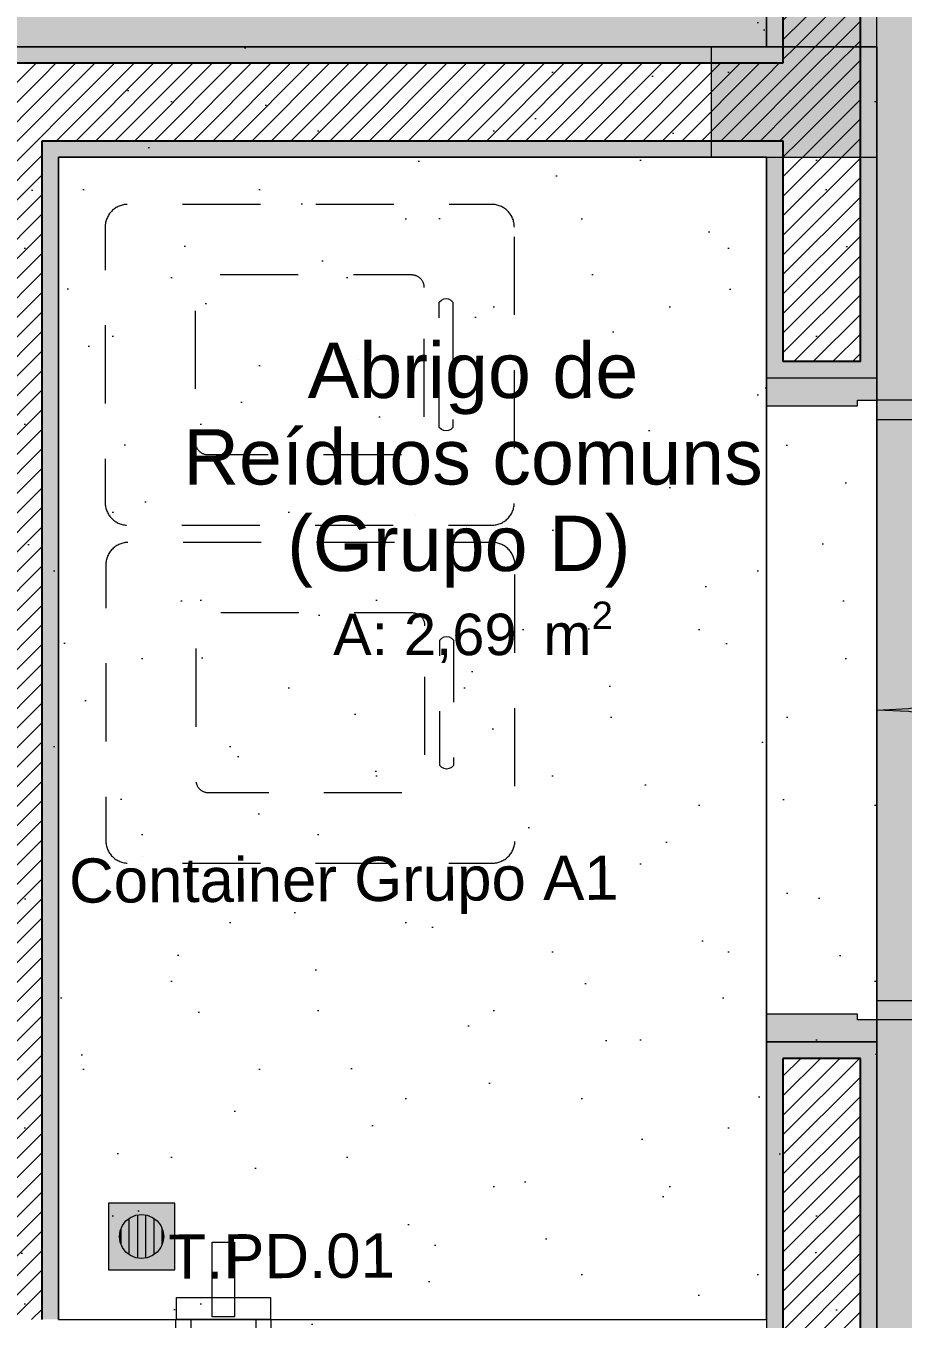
# Model space of a CAD drawing. Header units: metres. Extents: x -77 to 21.6, y -70.6 to -27.7.
# Drawn here: x -45.553 to -43.967, y -34.9 to -32.562 of the extents above; entities that cross this region are included whole.
import ezdxf

# ---------------------------------------------------------------- set-up
doc = ezdxf.new("R2010")
doc.units = ezdxf.units.M
doc.header["$MEASUREMENT"] = 0
doc.linetypes.add('Dashed', pattern=[0.07, 0.045, -0.025])
doc.linetypes.add('Hidden Line', pattern=[0.195611, 0.141111, -0.0545])
for name, color, linetype in [('Concreto moldado in loco_Pilares.IFC Model', 7, 'Continuous'), ('LOUCAS-METAIS.ARQ', 7, 'Continuous'), ('NOTAS BANCADAS', 7, 'Continuous'), ('NOTAS-LAYOUT.EXEC', 7, 'Continuous'), ('PAREDE CONSTRUIR', 7, 'Continuous'), ('Portas Archicad', 7, 'Continuous'), ('ZONA', 7, 'Continuous')]:
    doc.layers.add(name, color=color, linetype=linetype)
for name, color, linetype, lineweight in [('Concreto moldado in loco_Pilares.IFC Model_Caneta_No__241', 7, 'Continuous', 13), ('Concreto moldado in loco_Pilares.IFC Model_Caneta_No__4', 7, 'Continuous', 20), ('LAJES.EST_Caneta_No__241', 7, 'Continuous', 13), ('LAJES.EST_Caneta_No__96', 252, 'Continuous', 0), ('MOBILIÁRIO_Caneta_No__96', 252, 'Continuous', 0), ('NOTAS BANCADAS_Caneta_No__99', 7, 'Continuous', 20), ('NOTAS-LAYOUT.EXEC_Caneta_No__99', 7, 'Continuous', 20), ('PAREDE CONSTRUIR_Caneta_No__241', 7, 'Continuous', 13), ('PAREDE CONSTRUIR_Caneta_No__3', 7, 'Continuous', 25), ('Portas Archicad_Caneta_No__241', 7, 'Continuous', 13), ('RALO_Caneta_No__96', 252, 'Continuous', 0), ('Selos de Zona Archicad_Caneta_No__11', 7, 'Continuous', 5), ('ZONA_Caneta_No__241', 7, 'Continuous', 13)]:
    doc.layers.add(name, color=color, linetype=linetype, lineweight=lineweight)
for name, color, linetype, lineweight, true_color in [('LAJES.EST_Caneta_No__18', 7, 'Continuous', 0, 0xdfdfdf), ('LOUCAS-METAIS.ARQ_Caneta_No__13', 7, 'Continuous', 0, 0xaaaaaa), ('Portas Archicad_Caneta_No__9', 7, 'Continuous', 5, 0x020202), ('Portas Archicad_Caneta_No__97', 7, 'Continuous', 5, 0x6b6b6b), ('RALO_Caneta_No__19', 7, 'Continuous', 0, 0xe9e9e9), ('ZONA_Caneta_No__56', 7, 'Continuous', 0, 0xffe495)]:
    doc.layers.add(name, color=color, linetype=linetype, lineweight=lineweight, true_color=true_color)
doc.styles.add('GENERATED_STYLE_1', font='arial.ttf')
pattern_1 = [(45, (0, 0.6), (-0.1909188, 0.1909188), [0, -0.18, 0, -0.27]), (110, (0.6, 0.6), (0.253717, 0.09234544), [0, -0.132, 0, -0.228])]
pattern_2 = [(45, (0, 0), (-0.01767767, 0.01767767), [])]

# ---------------------------------------------------------------- blocks, each defined once
blk = doc.blocks.new('Abrigo de Reíduos comuns (Grupo D)_9_22_6', base_point=(-44.7446, -33.4063))
at = {"layer": 'ZONA_Caneta_No__241', "color": 7, "linetype": 'Continuous', "lineweight": 13, "flags": 128}
blk.add_lwpolyline([(-44.214, -32.7997), (-45.494, -32.7997), (-45.494, -34.9009), (-44.214, -34.9009)], close=True, dxfattribs=at)
at = {"layer": 'Selos de Zona Archicad_Caneta_No__11', "color": 7, "lineweight": 5, "insert": (-44.7446, -33.1348), "char_height": 0.1, "width": 1.1, "attachment_point": 2, "line_spacing_factor": 0.938496, "style": 'GENERATED_STYLE_1'}
blk.add_mtext('\\A1;{\\pqc;\\pt0,0.55;\\fArial|b0|i0|c0|p0;\\W1.000000;Abrigo de Reíduos comuns (Grupo D)\\fArial|b0|i0|c0|p0;\\W1.000000;\\A1{\\H.66x;\\S^  ;}\\fArial|b0|i0|c0|p0;\\W1.000000;\\fArial|b0|i0|c0|p0;\\W1.000000;\\A1{\\H.66x;\\S^  ;}}', dxfattribs=at)
at = {"layer": 'Selos de Zona Archicad_Caneta_No__11', "color": 7, "lineweight": 5, "insert": (-44.7446, -33.6029), "char_height": 0.075, "attachment_point": 2, "style": 'GENERATED_STYLE_1'}
blk.add_mtext('\\A1;{\\pqc;\\pt0,0.55;\\fArial|b0|i0|c0|p0;\\W1.000000;A: 2,69\\fArial|b0|i0|c0|p0;\\W1.000000;\\A1{\\H.66x;\\S^  ;}\\fArial|b0|i0|c0|p0;\\W1.000000; m\\fArial|b0|i0|c0|p0;\\W1.000000;\\A1{\\H.66x;\\S2^  ;}}', dxfattribs=at)
blk = doc.blocks.new('Double Door 26_2')
at = {"layer": 'Portas Archicad', "linetype": 'Continuous', "lineweight": 0, "true_color": 0xffffff}
for points in [[(-0.56, 0.56), (-0.56, 0.46), (-0.525, 0.46), (-0.525, 0.56)], [(0.56, 0.56), (0.525, 0.56), (0.525, 0.46), (0.56, 0.46)], [(-0.56, 0.46), (-0.56, 0.1), (-0.5425, 0.1), (-0.5425, 0.46)], [(-0.5425, 0.46), (-0.5425, 0.1), (-0.525, 0.1), (-0.525, 0.46)], [(0.5425, 0.46), (0.525, 0.46), (0.525, 0.1), (0.5425, 0.1)], [(0.56, 0.46), (0.5425, 0.46), (0.5425, 0.1), (0.56, 0.1)], [(-0.525, 0), (-0.525, 0.1), (-0.56, 0.1), (-0.56, 0)], [(0.525, 0), (0.56, 0), (0.56, 0.1), (0.525, 0.1)], [(-0.55, -0.2), (-0.55, -0.035), (-0.56, -0.035), (-0.56, 0), (-0.6, 0), (-0.6, -0.2)], [(0.6, -0.2), (0.6, 0), (0.56, 0), (0.56, -0.035), (0.55, -0.035), (0.55, -0.2)]]:
    blk.add_hatch(color=7, dxfattribs=at).paths.add_polyline_path(points)
at = {"layer": 'Portas Archicad_Caneta_No__241', "color": 7, "linetype": 'Continuous', "lineweight": 13}
for p, q in [((-0.56, 0.56), (-0.56, 0.46)), ((-0.525, 0.56), (-0.56, 0.56)), ((-0.525, 0.46), (-0.525, 0.56)), ((0.525, 0.46), (0.525, 0.56)), ((0.525, 0.56), (0.56, 0.56)), ((0.56, 0.56), (0.56, 0.46)), ((-0.56, 0.46), (-0.525, 0.46)), ((-0.5425, 0.46), (-0.5425, 0.1)), ((0.56, 0.46), (0.525, 0.46)), ((0.5425, 0.46), (0.5425, 0.1)), ((-0.525, 0.1), (-0.56, 0.1)), ((-0.56, 0.1), (-0.56, 0)), ((-0.525, 0), (-0.525, 0.1)), ((0.525, 0), (0.525, 0.1)), ((0.525, 0.1), (0.56, 0.1)), ((0.56, 0.1), (0.56, 0)), ((-0.56, 0), (-0.6, 0)), ((-0.6, 0), (-0.6, -0.2)), ((-0.6, 0), (-0.6, -0.03)), ((-0.6, 0), (-0.6, -0.03)), ((-0.6, 0), (-0.6, -0.03)), ((-0.6, 0), (-0.6, -0.03)), ((-0.56, -0.035), (-0.56, 0)), ((-0.56, 0), (-0.525, 0)), ((0.56, 0), (0.525, 0)), ((0.6, 0), (0.56, 0)), ((0.56, 0), (0.56, -0.035)), ((0.6, -0.2), (0.6, 0)), ((0.6, 0), (0.6, -0.03)), ((0.6, 0), (0.6, -0.03)), ((0.6, 0), (0.6, -0.03)), ((0.6, 0), (0.6, -0.03)), ((-0.6, -0.03), (-0.6, -0.17)), ((-0.6, -0.03), (-0.6, -0.17)), ((-0.6, -0.03), (-0.6, -0.17)), ((-0.6, -0.03), (-0.6, -0.17)), ((-0.55, -0.035), (-0.56, -0.035)), ((-0.55, -0.2), (-0.55, -0.035)), ((0.56, -0.035), (0.55, -0.035)), ((0.55, -0.035), (0.55, -0.2)), ((0.6, -0.03), (0.6, -0.17)), ((0.6, -0.03), (0.6, -0.17)), ((0.6, -0.03), (0.6, -0.17)), ((0.6, -0.03), (0.6, -0.17)), ((-0.6, -0.17), (-0.6, -0.2)), ((-0.6, -0.17), (-0.6, -0.2)), ((0.6, -0.17), (0.6, -0.2)), ((0.6, -0.17), (0.6, -0.2)), ((-0.6, -0.2), (-0.55, -0.2)), ((0.55, -0.2), (0.6, -0.2))]:
    blk.add_line(p, q, dxfattribs=at)
at = {"layer": 'Portas Archicad_Caneta_No__241', "color": 7, "linetype": 'Continuous', "lineweight": 13, "flags": 128}
for points in [[(-0.56, 0.46), (-0.56, 0.1), (-0.5425, 0.1), (-0.5425, 0.46)], [(-0.5425, 0.46), (-0.5425, 0.1), (-0.525, 0.1), (-0.525, 0.46)], [(0.5425, 0.46), (0.5425, 0.1), (0.525, 0.1), (0.525, 0.46)], [(0.56, 0.46), (0.56, 0.1), (0.5425, 0.1), (0.5425, 0.46)]]:
    blk.add_lwpolyline(points, close=True, dxfattribs=at)
at = {"layer": 'Portas Archicad_Caneta_No__9', "color": 18, "linetype": 'Continuous', "lineweight": 5, "true_color": 0x020202}
for p, q in [((-0.6, 0), (0.6, 0)), ((-0.6, -0.2), (0.6, -0.2))]:
    blk.add_line(p, q, dxfattribs=at)
at = {"layer": 'Portas Archicad_Caneta_No__97', "color": 251, "linetype": 'Dashed', "lineweight": 5, "true_color": 0x6b6b6b}
for centre, start, end in [((-0.56, 0), 0, 90), ((0.56, 0), 90, 180)]:
    blk.add_arc(centre, 0.56, start, end, dxfattribs=at)
blk = doc.blocks.new('Trash Can 02 26[15]_6', base_point=(-45.0387, -33.7859))
at = {"layer": 'MOBILIÁRIO_Caneta_No__96', "color": 252, "linetype": 'Hidden Line', "lineweight": 0, "flags": 128}
for points in [[(-44.6687, -33.5369, 0.414214), (-44.7097, -33.4959), (-45.3677, -33.4959, 0.414214), (-45.4087, -33.5369), (-45.4087, -34.0349, 0.414214), (-45.3677, -34.0759), (-44.7097, -34.0759, 0.414214), (-44.6687, -34.0349)], [(-44.8315, -33.6465, 0.414214), (-44.8545, -33.6235), (-45.223, -33.6235, 0.414214), (-45.2459, -33.6465), (-45.2459, -33.9254, 0.414214), (-45.223, -33.9483), (-44.8545, -33.9483, 0.414214), (-44.8315, -33.9254)]]:
    blk.add_lwpolyline(points, format="xyb", close=True, dxfattribs=at)
blk.add_lwpolyline([(-44.8047, -33.6727), (-44.8008, -33.6691), (-44.7966, -33.6669), (-44.7922, -33.6662), (-44.7879, -33.6669), (-44.7837, -33.6691), (-44.7797, -33.6727), (-44.7797, -33.8991), (-44.7837, -33.9027), (-44.7879, -33.9049), (-44.7922, -33.9057), (-44.7966, -33.9049), (-44.8008, -33.9027), (-44.8047, -33.8991)], close=True, dxfattribs=at)
blk = doc.blocks.new('Trash Can 02 26[16]_6', base_point=(-45.0398, -33.1748))
at = {"layer": 'MOBILIÁRIO_Caneta_No__96', "color": 252, "linetype": 'Hidden Line', "lineweight": 0, "flags": 128}
for points in [[(-44.6698, -32.9258, 0.414214), (-44.7108, -32.8848), (-45.3688, -32.8848, 0.414214), (-45.4098, -32.9258), (-45.4098, -33.4238, 0.414214), (-45.3688, -33.4648), (-44.7108, -33.4648, 0.414214), (-44.6698, -33.4238)], [(-44.8326, -33.0353, 0.414214), (-44.8555, -33.0124), (-45.224, -33.0124, 0.414214), (-45.247, -33.0353), (-45.247, -33.3142, 0.414214), (-45.224, -33.3372), (-44.8555, -33.3372, 0.414214), (-44.8326, -33.3142)]]:
    blk.add_lwpolyline(points, format="xyb", close=True, dxfattribs=at)
blk.add_lwpolyline([(-44.8058, -33.0616), (-44.8018, -33.058), (-44.7976, -33.0558), (-44.7933, -33.055), (-44.7889, -33.0558), (-44.7847, -33.058), (-44.7808, -33.0616), (-44.7808, -33.288), (-44.7847, -33.2916), (-44.7889, -33.2938), (-44.7933, -33.2945), (-44.7976, -33.2938), (-44.8018, -33.2916), (-44.8058, -33.288)], close=True, dxfattribs=at)
blk = doc.blocks.new('Rectangular Floor Drain 26')
at = {"layer": 'RALO_Caneta_No__19', "linetype": 'Continuous', "lineweight": 0, "true_color": 0xe9e9e9}
h = blk.add_hatch(color=254, dxfattribs=at)
h.paths.add_polyline_path([(-0.06, 0.06), (-0.06, -0.06), (0.06, -0.06), (0.06, 0.06)])
h.paths.add_polyline_path([(0.04, 0), (0.0386, -0.0104), (0.0346, -0.02), (0.0283, -0.0283), (0.02, -0.0346), (0.0104, -0.0386), (0, -0.04), (-0.0104, -0.0386), (-0.02, -0.0346), (-0.0283, -0.0283), (-0.0346, -0.02), (-0.0386, -0.0104), (-0.04, 0), (-0.0386, 0.0104), (-0.0346, 0.02), (-0.0283, 0.0283), (-0.02, 0.0346), (-0.0104, 0.0386), (0, 0.04), (0.0104, 0.0386), (0.02, 0.0346), (0.0283, 0.0283), (0.0346, 0.02), (0.0386, 0.0104)], flags=0)
for points in [[(-0.0283, 0.0283), (-0.0327, 0.0225), (0.0327, 0.0225), (0.0283, 0.0283), (0.02, 0.0346), (0.0131, 0.0375), (-0.0131, 0.0375), (-0.02, 0.0346)], [(-0.0131, 0.0375), (0.0131, 0.0375), (0.0104, 0.0386), (0, 0.04), (-0.0104, 0.0386)], [(-0.039, 0.0075), (-0.04, 0), (-0.039, -0.0075), (0.039, -0.0075), (0.04, 0), (0.039, 0.0075)], [(-0.0386, 0.0104), (-0.039, 0.0075), (0.039, 0.0075), (0.0386, 0.0104), (0.0346, 0.02), (0.0327, 0.0225), (-0.0327, 0.0225), (-0.0346, 0.02)], [(-0.039, -0.0075), (-0.0386, -0.0104), (-0.0346, -0.02), (-0.0327, -0.0225), (0.0327, -0.0225), (0.0346, -0.02), (0.0386, -0.0104), (0.039, -0.0075)], [(-0.0327, -0.0225), (-0.0283, -0.0283), (-0.02, -0.0346), (-0.0131, -0.0375), (0.0131, -0.0375), (0.02, -0.0346), (0.0283, -0.0283), (0.0327, -0.0225)], [(0.0131, -0.0375), (-0.0131, -0.0375), (-0.0104, -0.0386), (0, -0.04), (0.0104, -0.0386)]]:
    blk.add_hatch(color=254, dxfattribs=at).paths.add_polyline_path(points)
at = {"layer": 'RALO_Caneta_No__96', "color": 252, "linetype": 'Continuous', "lineweight": 0}
for p, q in [((-0.06, 0.06), (-0.06, -0.06)), ((0.06, 0.06), (-0.06, 0.06)), ((0.06, -0.06), (0.06, 0.06)), ((-0.0346, 0.02), (-0.0283, 0.0283)), ((-0.0283, 0.0283), (-0.02, 0.0346)), ((-0.02, 0.0346), (-0.0104, 0.0386)), ((0.0131, 0.0375), (-0.0131, 0.0375)), ((-0.0104, 0.0386), (0, 0.04)), ((0, 0.04), (0.0104, 0.0386)), ((0.0104, 0.0386), (0.02, 0.0346)), ((0.02, 0.0346), (0.0283, 0.0283)), ((0.0283, 0.0283), (0.0346, 0.02)), ((-0.04, 0), (-0.0386, 0.0104)), ((-0.0386, -0.0104), (-0.04, 0)), ((0.039, 0.0075), (-0.039, 0.0075)), ((-0.0386, 0.0104), (-0.0346, 0.02)), ((-0.0327, 0.0225), (0.0327, 0.0225)), ((0.0346, 0.02), (0.0386, 0.0104)), ((0.0386, 0.0104), (0.04, 0)), ((0.04, 0), (0.0386, -0.0104)), ((-0.039, -0.0075), (0.039, -0.0075)), ((-0.0346, -0.02), (-0.0386, -0.0104)), ((-0.0283, -0.0283), (-0.0346, -0.02)), ((0.0327, -0.0225), (-0.0327, -0.0225)), ((0.0346, -0.02), (0.0283, -0.0283)), ((0.0386, -0.0104), (0.0346, -0.02)), ((-0.02, -0.0346), (-0.0283, -0.0283)), ((-0.0104, -0.0386), (-0.02, -0.0346)), ((-0.0131, -0.0375), (0.0131, -0.0375)), ((0, -0.04), (-0.0104, -0.0386)), ((0.0104, -0.0386), (0, -0.04)), ((0.02, -0.0346), (0.0104, -0.0386)), ((0.0283, -0.0283), (0.02, -0.0346)), ((-0.06, -0.06), (0.06, -0.06))]:
    blk.add_line(p, q, dxfattribs=at)
blk = doc.blocks.new('Wall Mounted Tap 26_3')
at = {"layer": 'LOUCAS-METAIS.ARQ_Caneta_No__13', "color": 253, "linetype": 'Continuous', "lineweight": 0, "true_color": 0xaaaaaa, "flags": 128}
for points in [[(-0.086, 0), (-0.059, 0), (-0.059, 0.02), (-0.086, 0.02)], [(-0.085, -0.04), (0.085, -0.04), (0.085, 0), (-0.085, 0)], [(0.059, 0), (0.086, 0), (0.086, 0.02), (0.059, 0.02)], [(-0.02, -0.14), (0.02, -0.14), (0.02, -0.005), (-0.02, -0.005)]]:
    blk.add_lwpolyline(points, close=True, dxfattribs=at)
blk = doc.blocks.new('Label_82_6', base_point=(-45.1785, -34.7224))
at = {"layer": 'NOTAS BANCADAS_Caneta_No__99', "color": 7, "lineweight": 20, "insert": (-44.9782, -34.7456), "char_height": 0.08, "attachment_point": 2, "rotation": 0.323, "style": 'GENERATED_STYLE_1'}
blk.add_mtext('\\A1;{\\pqc;\\pt0,99;\\fArial|b0|i0|c0|p0;\\W1.000000;T.PD.01\\fArial|b0|i0|c0|p0;\\W1.000000;\\A1{\\H.66x;\\S^  ;}\\fArial|b0|i0|c0|p0;\\W1.000000;\\fArial|b0|i0|c0|p0;\\W1.000000;\\A1{\\H.66x;\\S^  ;}\\fArial|b0|i0|c0|p0;\\W1.000000;\\fArial|b0|i0|c0|p0;\\W1.000000;\\fArial|b0|i0|c0|p0;\\W1.000000;\\fArial|b0|i0|c0|p0;\\W1.000000;\\fArial|b0|i0|c0|p0;\\W1.000000;\\fArial|b0|i0|c0|p0;\\W1.000000;\\fArial|b0|i0|c0|p0;\\W1.000000;\\A1{\\H.66x;\\S^  ;}\\fArial|b0|i0|c0|p0;\\W1.000000;\\fArial|b0|i0|c0|p0;\\W1.000000;\\A1{\\H.66x;\\S^  ;}\\fArial|b0|i0|c0|p0;\\W1.000000;\\fArial|b0|i0|c0|p0;\\W1.000000;\\fArial|b0|i0|c0|p0;\\W1.000000;\\fArial|b0|i0|c0|p0;\\W1.000000;\\fArial|b0|i0|c0|p0;\\W1.000000;\\fArial|b0|i0|c0|p0;\\W1.000000;\\fArial|b0|i0|c0|p0;\\W1.000000;\\A1{\\H.66x;\\S^  ;}\\fArial|b0|i0|c0|p0;\\W1.000000;\\fArial|b0|i0|c0|p0;\\W1.000000;\\A1{\\H.66x;\\S^  ;}\\fArial|b0|i0|c0|p0;\\W1.000000;\\fArial|b0|i0|c0|p0;\\W1.000000;\\fArial|b0|i0|c0|p0;\\W1.000000;\\fArial|b0|i0|c0|p0;\\W1.000000;\\fArial|b0|i0|c0|p0;\\W1.000000;\\fArial|b0|i0|c0|p0;\\W1.000000;\\fArial|b0|i0|c0|p0;\\W1.000000;\\A1{\\H.66x;\\S^  ;}\\fArial|b0|i0|c0|p0;\\W1.000000;\\fArial|b0|i0|c0|p0;\\W1.000000;\\A1{\\H.66x;\\S^  ;}\\fArial|b0|i0|c0|p0;\\W1.000000;\\fArial|b0|i0|c0|p0;\\W1.000000;\\fArial|b0|i0|c0|p0;\\W1.000000;\\fArial|b0|i0|c0|p0;\\W1.000000;\\fArial|b0|i0|c0|p0;\\W1.000000;\\fArial|b0|i0|c0|p0;\\W1.000000;\\fArial|b0|i0|c0|p0;\\W1.000000;\\A1{\\H.66x;\\S^  ;}\\fArial|b0|i0|c0|p0;\\W1.000000;\\fArial|b0|i0|c0|p0;\\W1.000000;\\A1{\\H.66x;\\S^  ;}\\fArial|b0|i0|c0|p0;\\W1.000000;\\fArial|b0|i0|c0|p0;\\W1.000000;\\fArial|b0|i0|c0|p0;\\W1.000000;\\fArial|b0|i0|c0|p0;\\W1.000000;\\fArial|b0|i0|c0|p0;\\W1.000000;\\fArial|b0|i0|c0|p0;\\W1.000000;\\fArial|b0|i0|c0|p0;\\W1.000000;\\A1{\\H.66x;\\S^  ;}\\fArial|b0|i0|c0|p0;\\W1.000000;}', dxfattribs=at)
blk = doc.blocks.new('Label_170_6', base_point=(-45.3557, -34.0425))
at = {"layer": 'NOTAS-LAYOUT.EXEC_Caneta_No__99', "color": 7, "lineweight": 20, "insert": (-44.8657, -34.0641), "char_height": 0.08, "attachment_point": 2, "rotation": 0.323, "style": 'GENERATED_STYLE_1'}
blk.add_mtext('\\A1;{\\pqc;\\pt0,99;\\fArial|b0|i0|c0|p0;\\W1.000000;Container Grupo A1\\fArial|b0|i0|c0|p0;\\W1.000000;\\A1{\\H.66x;\\S^  ;}\\fArial|b0|i0|c0|p0;\\W1.000000;\\fArial|b0|i0|c0|p0;\\W1.000000;\\A1{\\H.66x;\\S^  ;}\\fArial|b0|i0|c0|p0;\\W1.000000;\\fArial|b0|i0|c0|p0;\\W1.000000;\\fArial|b0|i0|c0|p0;\\W1.000000;\\fArial|b0|i0|c0|p0;\\W1.000000;\\fArial|b0|i0|c0|p0;\\W1.000000;\\fArial|b0|i0|c0|p0;\\W1.000000;\\fArial|b0|i0|c0|p0;\\W1.000000;\\A1{\\H.66x;\\S^  ;}\\fArial|b0|i0|c0|p0;\\W1.000000;\\fArial|b0|i0|c0|p0;\\W1.000000;\\A1{\\H.66x;\\S^  ;}\\fArial|b0|i0|c0|p0;\\W1.000000;\\fArial|b0|i0|c0|p0;\\W1.000000;\\fArial|b0|i0|c0|p0;\\W1.000000;\\fArial|b0|i0|c0|p0;\\W1.000000;\\fArial|b0|i0|c0|p0;\\W1.000000;\\fArial|b0|i0|c0|p0;\\W1.000000;\\fArial|b0|i0|c0|p0;\\W1.000000;\\A1{\\H.66x;\\S^  ;}\\fArial|b0|i0|c0|p0;\\W1.000000;\\fArial|b0|i0|c0|p0;\\W1.000000;\\A1{\\H.66x;\\S^  ;}\\fArial|b0|i0|c0|p0;\\W1.000000;\\fArial|b0|i0|c0|p0;\\W1.000000;\\fArial|b0|i0|c0|p0;\\W1.000000;\\fArial|b0|i0|c0|p0;\\W1.000000;\\fArial|b0|i0|c0|p0;\\W1.000000;\\fArial|b0|i0|c0|p0;\\W1.000000;\\fArial|b0|i0|c0|p0;\\W1.000000;\\A1{\\H.66x;\\S^  ;}\\fArial|b0|i0|c0|p0;\\W1.000000;\\fArial|b0|i0|c0|p0;\\W1.000000;\\A1{\\H.66x;\\S^  ;}\\fArial|b0|i0|c0|p0;\\W1.000000;\\fArial|b0|i0|c0|p0;\\W1.000000;\\fArial|b0|i0|c0|p0;\\W1.000000;\\fArial|b0|i0|c0|p0;\\W1.000000;\\fArial|b0|i0|c0|p0;\\W1.000000;\\fArial|b0|i0|c0|p0;\\W1.000000;\\fArial|b0|i0|c0|p0;\\W1.000000;\\A1{\\H.66x;\\S^  ;}\\fArial|b0|i0|c0|p0;\\W1.000000;\\fArial|b0|i0|c0|p0;\\W1.000000;\\A1{\\H.66x;\\S^  ;}\\fArial|b0|i0|c0|p0;\\W1.000000;\\fArial|b0|i0|c0|p0;\\W1.000000;\\fArial|b0|i0|c0|p0;\\W1.000000;\\fArial|b0|i0|c0|p0;\\W1.000000;\\fArial|b0|i0|c0|p0;\\W1.000000;\\fArial|b0|i0|c0|p0;\\W1.000000;\\fArial|b0|i0|c0|p0;\\W1.000000;\\A1{\\H.66x;\\S^  ;}\\fArial|b0|i0|c0|p0;\\W1.000000;}', dxfattribs=at)

msp = doc.modelspace()

# ---------------------------------------------------------------- hatches: boundary and pattern name
at = {"layer": 'Concreto moldado in loco_Pilares.IFC Model', "linetype": 'Continuous', "lineweight": 0, "true_color": 0x000000}
msp.add_hatch(color=18, dxfattribs=at).paths.add_polyline_path([(-44.314, -32.5997), (-44.314, -32.7997), (-44.014, -32.7997), (-44.014, -32.5997)])
at = {"layer": 'LAJES.EST_Caneta_No__18', "linetype": 'Continuous', "lineweight": 0, "true_color": 0xdfdfdf}
h = msp.add_hatch(dxfattribs=at)
h.set_pattern_fill('Piso_Externo__0006', color=254, style=0, pattern_type=2)
h.set_pattern_definition(pattern_1)
h.paths.add_polyline_path([(-76.514, -65.1016), (-73.814, -65.1016, -0.414214), (-75.814, -67.1016), (-66.814, -67.1016, -0.414214), (-68.814, -65.1016), (-68.814, -62.301), (-68.814, -45.4002, -0.414214), (-66.514, -43.1002), (-65.914, -43.1002), (-65.914, -42.3002), (-66.514, -42.3002), (-66.514, -38.2041), (-65.114, -38.2041), (-65.114, -36.7038), (-66.514, -36.7038), (-66.514, -32.5997), (-65.114, -32.5997), (-56.714, -32.5997), (-53.814, -32.5997), (-44.014, -32.5997), (-44.014, -42.3002), (-53.814, -42.3002), (-53.814, -47.1002), (-44.014, -47.1002), (-44.014, -50.8516), (-45.6136, -50.8516), (-45.6136, -52.3506), (-44.014, -52.3506), (-44.014, -60.3006), (-48.9163, -60.3006), (-48.9163, -61.1006), (-44.3609, -61.1006), (-44.3609, -67.1016), (-44.014, -67.1016), (-41.514, -67.1016), (-41.514, -28.1016), (-41.714, -28.1016), (-41.714, -60.3006), (-43.014, -60.3006), (-43.014, -30.0016), (-66.514, -30.0016), (-66.514, -28.1016), (-76.514, -28.1016)])
h.paths.add_polyline_path([(-73.814, -45.1016), (-76.314, -45.1016), (-76.314, -43.0892), (-75.7984, -43.0908, -0.414214), (-73.8139, -45.0876)], flags=0)
h.paths.add_polyline_path([(-73.814, -45.5846, -0.009328), (-73.814, -45.6604)], flags=0)
h.paths.add_polyline_path([(-52.814, -46.3002), (-52.814, -43.1002), (-44.014, -43.1002), (-44.014, -46.3002)], flags=0)
h.paths.add_polyline_path([(-67.714, -34.1), (-76.314, -34.1), (-76.314, -32.5997), (-67.714, -32.5997)], flags=0)
h = msp.add_hatch(dxfattribs=at)
h.set_pattern_fill('Piso_Externo__0006', color=254, style=0, pattern_type=2)
h.set_pattern_definition(pattern_1)
h.paths.add_polyline_path([(-46.014, -32.5997), (-44.014, -32.5997), (-44.014, -31.7997), (-46.014, -31.7997)])
at = {"layer": 'LAJES.EST_Caneta_No__96', "linetype": 'Continuous', "lineweight": 0}
h = msp.add_hatch(dxfattribs=at)
h.set_pattern_fill('Haie_OD_0006', color=252, style=0, pattern_type=2)
h.set_pattern_definition([(45, (0, 0.5), (-0.159099, 0.159099), [0, -0.15, 0, -0.225]), (110, (0.5, 0.5), (0.21143084, 0.0769545), [0, -0.11, 0, -0.19])])
h.paths.add_polyline_path([(-51.074, -37.1002), (-44.014, -37.1002), (-44.014, -32.5997), (-51.074, -32.5997)])
at = {"layer": 'PAREDE CONSTRUIR', "linetype": 'Continuous', "lineweight": 0, "true_color": 0xffffff}
for points in [[(-44.044, -31.8297), (-44.044, -32.5997), (-44.014, -32.5997), (-44.014, -31.8297)], [(-44.214, -31.9997), (-44.214, -32.5997), (-44.184, -32.5997), (-44.184, -31.9997)], [(-45.814, -32.6297), (-45.524, -32.6297), (-45.524, -32.5997), (-45.814, -32.5997)], [(-45.524, -32.6297), (-45.494, -32.5997), (-45.524, -32.5997)], [(-45.524, -32.6297), (-45.494, -32.6297), (-45.494, -32.5997)], [(-44.214, -32.5997), (-45.494, -32.5997), (-45.494, -32.6297), (-44.214, -32.6297)], [(-44.214, -32.5997), (-44.214, -32.6297), (-44.184, -32.6297), (-44.184, -32.5997)], [(-44.044, -33.169), (-44.014, -33.199), (-44.014, -32.5997), (-44.044, -32.5997)], [(-45.524, -32.7697), (-45.524, -32.7997), (-45.494, -32.7997), (-45.494, -32.7697)], [(-45.494, -32.7997), (-44.214, -32.7997), (-44.214, -32.7697), (-45.494, -32.7697)], [(-44.214, -32.7697), (-44.214, -32.7997), (-44.184, -32.7997), (-44.184, -32.7697)], [(-45.524, -32.7997), (-45.524, -34.9009), (-45.494, -34.9009), (-45.494, -32.7997)], [(-44.214, -32.7997), (-44.214, -33.199), (-44.184, -33.199), (-44.184, -32.7997)], [(-44.044, -33.169), (-44.184, -33.169), (-44.184, -33.199), (-44.014, -33.199)], [(-44.214, -35.0009), (-44.184, -35.0009), (-44.184, -34.399), (-44.214, -34.399)], [(-44.044, -34.429), (-44.014, -34.399), (-44.184, -34.399), (-44.184, -34.429)], [(-44.014, -34.399), (-44.044, -34.429), (-44.044, -35.0009), (-44.014, -35.0009)]]:
    msp.add_hatch(color=7, dxfattribs=at).paths.add_polyline_path(points)
at = {"layer": 'PAREDE CONSTRUIR', "linetype": 'Continuous', "lineweight": 0, "true_color": 0x000000}
h = msp.add_hatch(dxfattribs=at)
h.set_pattern_fill('common_brick_0006', color=18, style=0, pattern_type=2)
h.set_pattern_definition(pattern_2)
h.paths.add_polyline_path([(-44.184, -31.9697), (-44.184, -32.5997), (-44.044, -32.5997), (-44.044, -31.9697)])
h = msp.add_hatch(dxfattribs=at)
h.set_pattern_fill('common_brick_0006', color=18, style=0, pattern_type=2)
h.set_pattern_definition(pattern_2)
h.paths.add_polyline_path([(-44.044, -32.6297), (-44.044, -32.5997), (-44.184, -32.5997), (-44.184, -32.6297)])
h = msp.add_hatch(dxfattribs=at)
h.set_pattern_fill('common_brick_0006', color=18, style=0, pattern_type=2)
h.set_pattern_definition(pattern_2)
h.paths.add_polyline_path([(-45.664, -32.7697), (-45.524, -32.6297), (-45.664, -32.6297)])
h = msp.add_hatch(dxfattribs=at)
h.set_pattern_fill('common_brick_0006', color=18, style=0, pattern_type=2)
h.set_pattern_definition(pattern_2)
h.paths.add_polyline_path([(-45.664, -32.7697), (-45.524, -32.7697), (-45.524, -32.6297)])
h = msp.add_hatch(dxfattribs=at)
h.set_pattern_fill('common_brick_0006', color=18, style=0, pattern_type=2)
h.set_pattern_definition(pattern_2)
h.paths.add_polyline_path([(-45.524, -32.6297), (-45.524, -32.7697), (-45.494, -32.7697), (-45.494, -32.6297)])
h = msp.add_hatch(dxfattribs=at)
h.set_pattern_fill('common_brick_0006', color=18, style=0, pattern_type=2)
h.set_pattern_definition(pattern_2)
h.paths.add_polyline_path([(-44.214, -32.6297), (-45.494, -32.6297), (-45.494, -32.7697), (-44.214, -32.7697)])
h = msp.add_hatch(dxfattribs=at)
h.set_pattern_fill('common_brick_0006', color=18, style=0, pattern_type=2)
h.set_pattern_definition(pattern_2)
h.paths.add_polyline_path([(-44.214, -32.6297), (-44.214, -32.7697), (-44.184, -32.7697), (-44.184, -32.6297)])
h = msp.add_hatch(dxfattribs=at)
h.set_pattern_fill('common_brick_0006', color=18, style=0, pattern_type=2)
h.set_pattern_definition(pattern_2)
h.paths.add_polyline_path([(-44.184, -32.6297), (-44.184, -32.7697), (-44.044, -32.7697), (-44.044, -32.6297)])
h = msp.add_hatch(dxfattribs=at)
h.set_pattern_fill('common_brick_0006', color=18, style=0, pattern_type=2)
h.set_pattern_definition(pattern_2)
h.paths.add_polyline_path([(-45.664, -32.7697), (-45.664, -34.9009), (-45.524, -34.9009), (-45.524, -32.7697)])
h = msp.add_hatch(dxfattribs=at)
h.set_pattern_fill('common_brick_0006', color=18, style=0, pattern_type=2)
h.set_pattern_definition(pattern_2)
h.paths.add_polyline_path([(-44.184, -32.7697), (-44.184, -33.169), (-44.044, -33.169), (-44.044, -32.7697)])
h = msp.add_hatch(dxfattribs=at)
h.set_pattern_fill('common_brick_0006', color=18, style=0, pattern_type=2)
h.set_pattern_definition(pattern_2)
h.paths.add_polyline_path([(-44.184, -35.0009), (-44.044, -35.0009), (-44.044, -34.429), (-44.184, -34.429)])

# ---------------------------------------------------------------- linework, layer by layer
at = {"layer": 'Concreto moldado in loco_Pilares.IFC Model_Caneta_No__241', "color": 7, "linetype": 'Continuous', "lineweight": 13, "flags": 128}
msp.add_lwpolyline([(-44.314, -32.5997), (-44.314, -32.7997), (-44.014, -32.7997), (-44.014, -32.5997)], close=True, dxfattribs=at)
at = {"layer": 'Concreto moldado in loco_Pilares.IFC Model_Caneta_No__4', "color": 7, "linetype": 'Continuous', "lineweight": 20, "flags": 128}
msp.add_lwpolyline([(-44.314, -32.5997), (-44.314, -32.7997), (-44.014, -32.7997), (-44.014, -32.5997)], close=True, dxfattribs=at)
at = {"layer": 'LAJES.EST_Caneta_No__241', "color": 7, "linetype": 'Continuous', "lineweight": 13, "flags": 128}
msp.add_lwpolyline([(-46.014, -32.5997), (-44.014, -32.5997), (-44.014, -31.7997), (-46.014, -31.7997)], close=True, dxfattribs=at)
for points in [[(-65.914, -42.3002), (-66.514, -42.3002), (-66.514, -38.2041), (-65.114, -38.2041), (-65.114, -36.7038), (-66.514, -36.7038), (-66.514, -32.5997), (-65.114, -32.5997), (-56.714, -32.5997), (-53.814, -32.5997), (-44.014, -32.5997), (-44.014, -42.3002), (-53.814, -42.3002), (-53.814, -47.1002), (-44.014, -47.1002), (-44.014, -50.8516), (-45.6136, -50.8516), (-45.6136, -52.3506), (-44.014, -52.3506), (-44.014, -60.3006), (-48.9163, -60.3006)], [(-65.914, -42.3002), (-66.514, -42.3002), (-66.514, -38.2041), (-65.114, -38.2041), (-65.114, -36.7038), (-66.514, -36.7038), (-66.514, -32.5997), (-65.114, -32.5997), (-56.714, -32.5997), (-53.814, -32.5997), (-44.014, -32.5997), (-44.014, -42.3002), (-53.814, -42.3002), (-53.814, -47.1002), (-44.014, -47.1002), (-44.014, -50.8516), (-45.6136, -50.8516), (-45.6136, -52.3506), (-44.014, -52.3506), (-44.014, -60.3006), (-48.9163, -60.3006)], [(-65.914, -42.3002), (-66.514, -42.3002), (-66.514, -38.2041), (-65.114, -38.2041), (-65.114, -36.7038), (-66.514, -36.7038), (-66.514, -32.5997), (-65.114, -32.5997), (-56.714, -32.5997), (-53.814, -32.5997), (-44.014, -32.5997), (-44.014, -42.3002), (-53.814, -42.3002), (-53.814, -47.1002), (-44.014, -47.1002), (-44.014, -50.8516), (-45.6136, -50.8516), (-45.6136, -52.3506), (-44.014, -52.3506), (-44.014, -60.3006), (-48.9163, -60.3006)], [(-65.914, -42.3002), (-66.514, -42.3002), (-66.514, -38.2041), (-65.114, -38.2041), (-65.114, -36.7038), (-66.514, -36.7038), (-66.514, -32.5997), (-65.114, -32.5997), (-56.714, -32.5997), (-53.814, -32.5997), (-44.014, -32.5997), (-44.014, -42.3002), (-53.814, -42.3002), (-53.814, -47.1002), (-44.014, -47.1002), (-44.014, -50.8516), (-45.6136, -50.8516), (-45.6136, -52.3506), (-44.014, -52.3506), (-44.014, -60.3006), (-48.9163, -60.3006)], [(-65.914, -42.3002), (-66.514, -42.3002), (-66.514, -38.2041), (-65.114, -38.2041), (-65.114, -36.7038), (-66.514, -36.7038), (-66.514, -32.5997), (-65.114, -32.5997), (-56.714, -32.5997), (-53.814, -32.5997), (-44.014, -32.5997), (-44.014, -42.3002), (-53.814, -42.3002), (-53.814, -47.1002), (-44.014, -47.1002), (-44.014, -50.8516), (-45.6136, -50.8516), (-45.6136, -52.3506), (-44.014, -52.3506), (-44.014, -60.3006), (-48.9163, -60.3006)], [(-44.014, -37.1002), (-44.014, -32.5997), (-51.074, -32.5997), (-51.074, -37.1002)]]:
    msp.add_lwpolyline(points, dxfattribs=at)
at = {"layer": 'PAREDE CONSTRUIR_Caneta_No__241', "color": 7, "linetype": 'Continuous', "lineweight": 13}
for p, q in [((-44.184, -33.199), (-44.214, -33.199)), ((-44.044, -33.199), (-44.184, -33.199)), ((-44.044, -33.199), (-44.184, -33.199)), ((-44.014, -33.199), (-44.044, -33.199)), ((-44.014, -33.199), (-44.044, -33.199)), ((-44.184, -34.399), (-44.214, -34.399)), ((-44.044, -34.399), (-44.184, -34.399)), ((-44.044, -34.399), (-44.184, -34.399)), ((-44.014, -34.399), (-44.044, -34.399)), ((-44.014, -34.399), (-44.044, -34.399))]:
    msp.add_line(p, q, dxfattribs=at)
at = {"layer": 'PAREDE CONSTRUIR_Caneta_No__241', "color": 7, "linetype": 'Continuous', "lineweight": 13, "flags": 128}
for points in [[(-44.014, -32.5997), (-44.014, -31.7997)], [(-44.214, -31.9997), (-44.214, -32.5997)], [(-45.494, -32.5997), (-45.814, -32.5997)], [(-44.214, -32.5997), (-45.494, -32.5997)], [(-44.014, -33.199), (-44.014, -32.5997)], [(-45.494, -34.9009), (-45.494, -32.7997)], [(-45.494, -32.7997), (-44.214, -32.7997)], [(-44.214, -32.7997), (-44.214, -33.199)], [(-44.214, -34.399), (-44.214, -35.0009)], [(-44.014, -35.0009), (-44.014, -34.399)]]:
    msp.add_lwpolyline(points, dxfattribs=at)
at = {"layer": 'PAREDE CONSTRUIR_Caneta_No__3', "color": 7, "linetype": 'Continuous', "lineweight": 25}
for p, q in [((-44.184, -31.9697), (-44.184, -32.5997)), ((-44.044, -32.5997), (-44.044, -31.9697)), ((-44.184, -32.5997), (-44.184, -32.6297)), ((-44.044, -32.6297), (-44.044, -32.5997)), ((-45.524, -32.6297), (-45.664, -32.6297)), ((-45.494, -32.6297), (-45.524, -32.6297)), ((-45.494, -32.6297), (-45.524, -32.6297)), ((-44.214, -32.6297), (-45.494, -32.6297)), ((-44.184, -32.6297), (-44.214, -32.6297)), ((-44.184, -32.6297), (-44.214, -32.6297)), ((-44.044, -32.7697), (-44.044, -32.6297)), ((-45.524, -32.7697), (-45.494, -32.7697)), ((-45.524, -34.9009), (-45.524, -32.7697)), ((-45.524, -32.7697), (-45.494, -32.7697)), ((-45.494, -32.7697), (-44.214, -32.7697)), ((-44.214, -32.7697), (-44.184, -32.7697)), ((-44.214, -32.7697), (-44.184, -32.7697)), ((-44.184, -32.7697), (-44.184, -33.169)), ((-44.044, -33.169), (-44.044, -32.7697)), ((-44.044, -33.169), (-44.184, -33.169)), ((-44.184, -34.429), (-44.184, -35.0009)), ((-44.044, -34.429), (-44.184, -34.429)), ((-44.044, -35.0009), (-44.044, -34.429))]:
    msp.add_line(p, q, dxfattribs=at)
at = {"layer": 'ZONA_Caneta_No__56', "color": 41, "linetype": 'Continuous', "lineweight": 0, "true_color": 0xffe495, "flags": 128}
for points in [[(-45.814, -31.9997), (-45.814, -32.5997), (-44.214, -32.5997), (-44.214, -31.9997)], [(-44.214, -32.7997), (-45.494, -32.7997), (-45.494, -34.9009), (-44.214, -34.9009)]]:
    msp.add_lwpolyline(points, close=True, dxfattribs=at)

# ---------------------------------------------------------------- block references
at = {"layer": 'LOUCAS-METAIS.ARQ', "color": 7, "linetype": 'Continuous', "lineweight": 0, "xscale": -1, "rotation": 180}
msp.add_blockref('Wall Mounted Tap 26_3', (-45.196, -34.9009), dxfattribs=at)
at = {"layer": 'MOBILIÁRIO_Caneta_No__96', "color": 252, "linetype": 'Hidden Line', "lineweight": 0}
for name, p in [('Trash Can 02 26[16]_6', (-45.0398, -33.1748)), ('Trash Can 02 26[15]_6', (-45.0387, -33.7859))]:
    msp.add_blockref(name, p, dxfattribs=at)
at = {"layer": 'NOTAS BANCADAS', "color": 251, "linetype": 'Continuous', "lineweight": 5, "true_color": 0x6b6b6b}
msp.add_blockref('Label_82_6', (-45.1785, -34.7224), dxfattribs=at)
at = {"layer": 'NOTAS-LAYOUT.EXEC', "color": 251, "linetype": 'Continuous', "lineweight": 5, "true_color": 0x6b6b6b}
msp.add_blockref('Label_170_6', (-45.3557, -34.0425), dxfattribs=at)
at = {"layer": 'Portas Archicad', "color": 7, "linetype": 'Continuous', "lineweight": 0, "rotation": 270}
msp.add_blockref('Double Door 26_2', (-44.014, -33.799), dxfattribs=at)
at = {"layer": 'RALO_Caneta_No__96', "color": 252, "linetype": 'Continuous', "lineweight": 0, "rotation": 270.0001905508873}
msp.add_blockref('Rectangular Floor Drain 26', (-45.344, -34.7509), dxfattribs=at)
at = {"layer": 'ZONA', "color": 7, "linetype": 'Continuous', "lineweight": 0}
msp.add_blockref('Abrigo de Reíduos comuns (Grupo D)_9_22_6', (-44.7446, -33.4063), dxfattribs=at)

doc.saveas('drawing.dxf')
